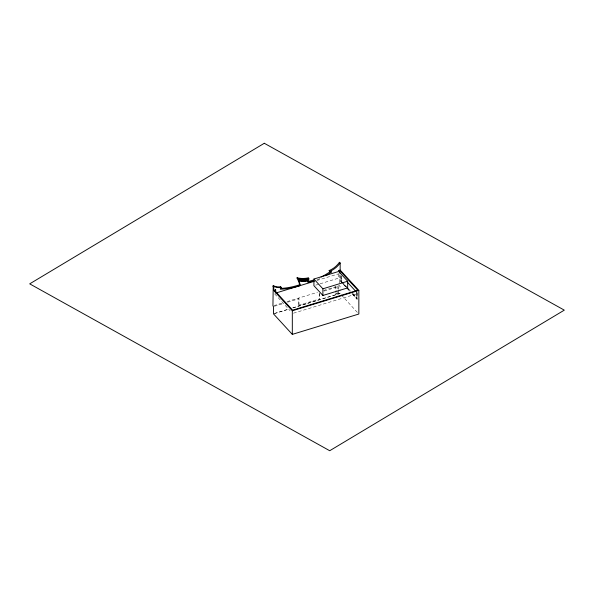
<?xml version="1.0" encoding="UTF-8"?>
<svg xmlns="http://www.w3.org/2000/svg" width="594" height="594" viewBox="0 0 594 594"><rect width="100%" height="100%" fill="white"/><g stroke="black" fill="none" stroke-linecap="round" stroke-linejoin="round"><path stroke-width="0.45" stroke-dasharray="2.97 2.23" d="M316.862 280.479L338.602 273.834M315.689 285.157L319.23 284.073M320.114 283.806L338.691 278.118L341.684 281.378M341.194 275.75L341.194 281.296L341.513 276.581M340.741 275.349L340.741 281.511L346.057 286.857M273.819 305.658L282.618 302.97M287.021 301.626L317.478 292.307M323.5 290.466L339.471 285.58L340.013 286.174L340.013 288.892M274.369 306.252L284.043 303.296M287.563 302.22L299.005 298.723L299.005 305.955L298.455 305.361L298.455 298.129L299.005 298.723M324.049 291.06L336.078 287.385L336.078 291.906M338.432 293.896L337.882 293.302L337.882 286.07L338.432 286.664L340.013 286.174M298.455 305.361L319.208 299.012L319.75 299.606L319.75 293.28M337.882 293.302L335.528 294.023L336.078 294.617M274.369 313.491L288.446 309.184M292.842 307.841L340.013 293.414M274.369 313.587L288.469 309.274M292.879 307.922L340.013 293.51L340.013 289.798M293.51 313.187L357.796 293.525M352.851 294L356.853 297.921L356.853 292.374M351.982 293.763L356.972 299.205L357.291 292.939M342.285 282.031L347.646 287.89M348.262 288.558L351.945 292.567M352.554 293.236L356.853 297.921M341.194 281.296L346.102 286.65M346.718 287.318L350.401 291.327M346.681 287.541L349.799 290.941M352.925 294.342L357.291 299.109M340.741 281.511L342.619 283.553M343.243 284.236L346.985 288.32M347.609 288.996L349.48 291.038M336.078 287.385L335.528 286.791L335.528 292.211M341.231 294.832L357.625 312.704M274.68 293.889L290.154 310.759M356.972 292.159L356.972 299.205M356.534 292.471L356.534 298.017M341.06 276.128L341.06 281.415M339.471 274.822L339.471 283.791M338.691 273.953L338.691 278.118M338.432 286.664L338.432 289.375M338.432 290.28L338.432 293.993M336.078 292.805L336.078 294.713M319.208 293.592L319.208 299.012M319.758 278.683A49.718 35.87 -42.5 0 1 316.461 280.004"/><path stroke-width="0.89" d="M300.222 280.39L298.039 279.878L298.737 280.635L300.274 281.029L300.274 279.611L297.75 279.002L297.104 277.747A30.546 22.045 -42.5 0 0 308.264 277.918L308.954 279.299L306.43 279.715L306.348 281.088L308.182 280.717L307.87 282.373A49.718 35.87 -42.5 0 0 313.818 280.903M297.75 279.002L297.104 277.747M325.579 275.757A49.718 35.87 -42.5 0 0 331.192 272.186L331.17 271.287L329.841 271.688L329.15 270.589A17.478 12.608 -42.5 0 0 339.471 262.258L340.162 263.016L340.162 270.055L358.843 290.414L358.843 314.026L292.315 334.377L273.485 313.855L273.485 306.526L272.943 305.932L273.218 285.595A16.996 12.259 -42.5 0 0 280.598 286.776L281.541 287.934L280.821 288.023L280.301 289.241A73.634 53.126 -42.5 0 0 298.604 286.07L300.289 285.528L300.156 284.89A41.231 29.745 -42.5 0 0 298.737 280.635M292.315 334.377L292.315 310.759L273.634 290.407L273.908 286.353L273.218 285.595M275.683 292.255L275.683 289.775L274.68 290.592L292.634 310.157L357.796 290.228L339.842 270.664L338.602 270.537L340.162 270.055M273.634 290.407L275.683 289.775M313.922 279.032L338.691 271.451L347.668 281.229L347.668 287.897L322.891 295.478L313.922 285.699L313.922 279.032L322.891 288.81L322.891 295.478M275.683 293.08L314.256 281.281M322.891 288.81L347.668 281.229M292.315 310.759L358.843 290.414M305.821 280.309L307.492 279.96L308.182 280.717M304.551 281.289L304.551 279.863L305.769 279.781L305.769 281.17L304.551 281.289L303.861 280.531M304.165 280.517L305.078 280.42L305.769 281.17M302.546 280.576L303.913 281.318L302.688 281.311L301.997 280.561M300.98 280.487L302.16 281.281L300.913 281.148L300.928 279.7L302.16 279.833L302.16 281.281M297.059 278.244L297.898 278.489M347.267 282.061L355.94 291.506M331.192 272.186L330.494 271.428A49.718 35.87 -42.5 0 1 321.02 277.027M329.15 270.589L329.841 271.688M300.274 281.029L299.584 280.279L299.584 278.853M298.039 279.878A41.231 29.745 -42.5 0 1 299.465 284.132L300.289 285.528M281.541 287.934L280.598 286.776M272.943 286.271L273.634 287.021M339.842 270.664L339.842 273.136M308.264 277.918L308.264 278.541M303.913 281.318L303.913 279.878L302.688 279.856L302.688 281.311M303.222 279.128L303.222 280.568M340.162 263.016A17.478 12.608 -42.5 0 1 329.841 271.347M299.599 284.778A73.634 53.126 -42.5 0 1 281.229 288.409M313.12 280.145A49.718 35.87 -42.5 0 1 307.18 281.615M308.954 278.668A30.546 22.045 -42.5 0 1 297.794 278.504M281.289 287.526A16.996 12.259 -42.5 0 1 273.908 286.353M264.293 143.273L29.7 283.85L329.715 450.727L564.3 310.142L264.293 143.273"/></g></svg>
